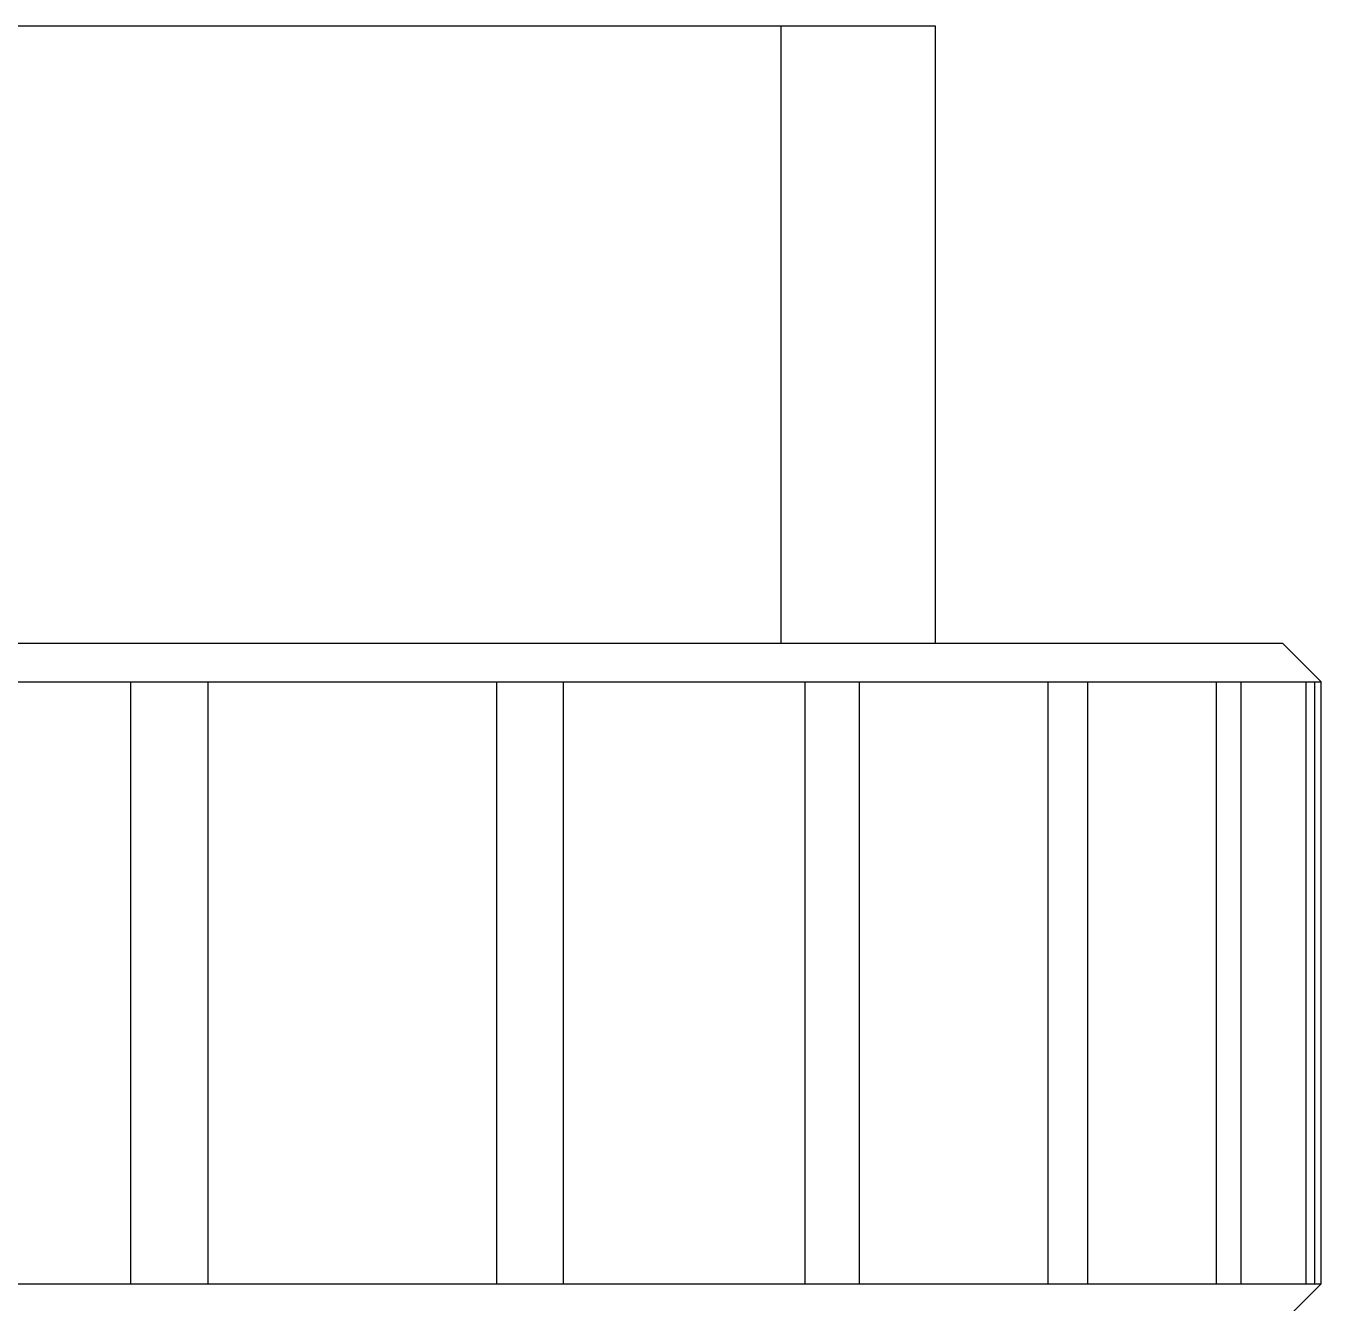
# Model space of a CAD drawing. Extents: x 10 to 127, y 10 to 376.
# Drawn here: x 102.22 to 119, y 209.14 to 225.69 of the extents above; entities that cross this region are included whole.
import ezdxf

# ---------------------------------------------------------------- set-up
doc = ezdxf.new("R2010")
doc.units = 0
doc.layers.get('0').update_dxf_attribs({"linetype": 'CONTINUOUS'})

msp = doc.modelspace()

# ---------------------------------------------------------------- linework, layer by layer
at = {"color": 7, "linetype": 'CONTINUOUS'}
for p, q in [((54, 225.69), (114, 225.69)), ((112, 225.69), (112, 217.69)), ((114, 225.69), (114, 217.69)), ((49.5, 217.69), (118.5, 217.69)), ((54, 217.69), (105.4, 217.69)), ((105.4, 217.69), (113.79, 217.69)), ((105.4, 217.69), (113.79, 217.69)), ((113.79, 217.69), (114, 217.69)), ((118.5, 217.69), (119, 217.19)), ((101.096, 217.19), (103.387, 217.19)), ((103.387, 217.19), (103.572, 217.19)), ((103.572, 217.19), (103.572, 209.39)), ((103.572, 217.19), (104.501, 217.19)), ((104.501, 217.19), (104.572, 217.19)), ((104.572, 217.19), (104.572, 209.39)), ((104.572, 217.19), (105.809, 217.19)), ((105.809, 217.19), (106.924, 217.19)), ((106.924, 217.19), (108.313, 217.19)), ((108.313, 217.19), (108.313, 209.39)), ((108.313, 217.19), (108.421, 217.19)), ((108.421, 217.19), (109.177, 217.19)), ((109.177, 217.19), (109.177, 209.39)), ((109.177, 217.19), (109.428, 217.19)), ((109.428, 217.19), (111.092, 217.19)), ((111.092, 217.19), (112.316, 217.19)), ((112.054, 217.19), (112.316, 217.19)), ((112.316, 209.39), (112.316, 217.19)), ((112.316, 217.19), (112.896, 217.19)), ((112.316, 217.19), (113.016, 217.19)), ((112.896, 217.19), (113.016, 217.19)), ((113.016, 217.19), (113.016, 209.39)), ((113.016, 217.19), (113.765, 217.19)), ((113.016, 217.19), (115.458, 217.19)), ((113.765, 217.19), (115.458, 217.19)), ((115.458, 217.19), (115.458, 209.39)), ((115.458, 217.19), (115.552, 217.19)), ((115.458, 217.19), (115.974, 217.19)), ((115.552, 217.19), (115.974, 217.19)), ((115.974, 217.19), (115.974, 209.39)), ((115.974, 217.19), (116.332, 217.19)), ((115.974, 217.19), (117.644, 217.19)), ((116.332, 217.19), (116.675, 217.19)), ((116.675, 217.19), (117.38, 217.19)), ((117.38, 217.19), (117.644, 217.19)), ((117.644, 209.39), (117.644, 217.19)), ((117.644, 217.19), (117.96, 217.19)), ((117.644, 217.19), (117.96, 217.19)), ((117.96, 217.19), (117.96, 209.39)), ((117.96, 217.19), (117.96, 209.39)), ((117.96, 217.19), (118.915, 217.19)), ((117.96, 217.19), (118.808, 217.19)), ((118.808, 209.39), (118.808, 217.19)), ((118.915, 217.19), (119, 217.19)), ((118.915, 217.19), (118.915, 209.39)), ((119, 209.39), (119, 217.19)), ((101.096, 209.39), (103.387, 209.39)), ((103.387, 209.39), (103.572, 209.39)), ((103.572, 209.39), (104.501, 209.39)), ((104.501, 209.39), (104.572, 209.39)), ((104.572, 209.39), (105.809, 209.39)), ((105.809, 209.39), (106.924, 209.39)), ((106.924, 209.39), (108.313, 209.39)), ((108.313, 209.39), (108.421, 209.39)), ((108.421, 209.39), (109.177, 209.39)), ((109.177, 209.39), (109.428, 209.39)), ((109.428, 209.39), (111.092, 209.39)), ((111.092, 209.39), (112.054, 209.39)), ((112.054, 209.39), (112.316, 209.39)), ((112.316, 209.39), (112.896, 209.39)), ((112.896, 209.39), (113.016, 209.39)), ((113.016, 209.39), (115.458, 209.39)), ((113.765, 209.39), (115.458, 209.39)), ((115.458, 209.39), (115.552, 209.39)), ((115.458, 209.39), (115.974, 209.39)), ((115.974, 209.39), (117.644, 209.39)), ((117.644, 209.39), (117.96, 209.39)), ((117.96, 209.39), (118.915, 209.39)), ((118.5, 208.89), (119, 209.39)), ((118.915, 209.39), (119, 209.39))]:
    msp.add_line(p, q, dxfattribs=at)

doc.saveas('drawing.dxf')
